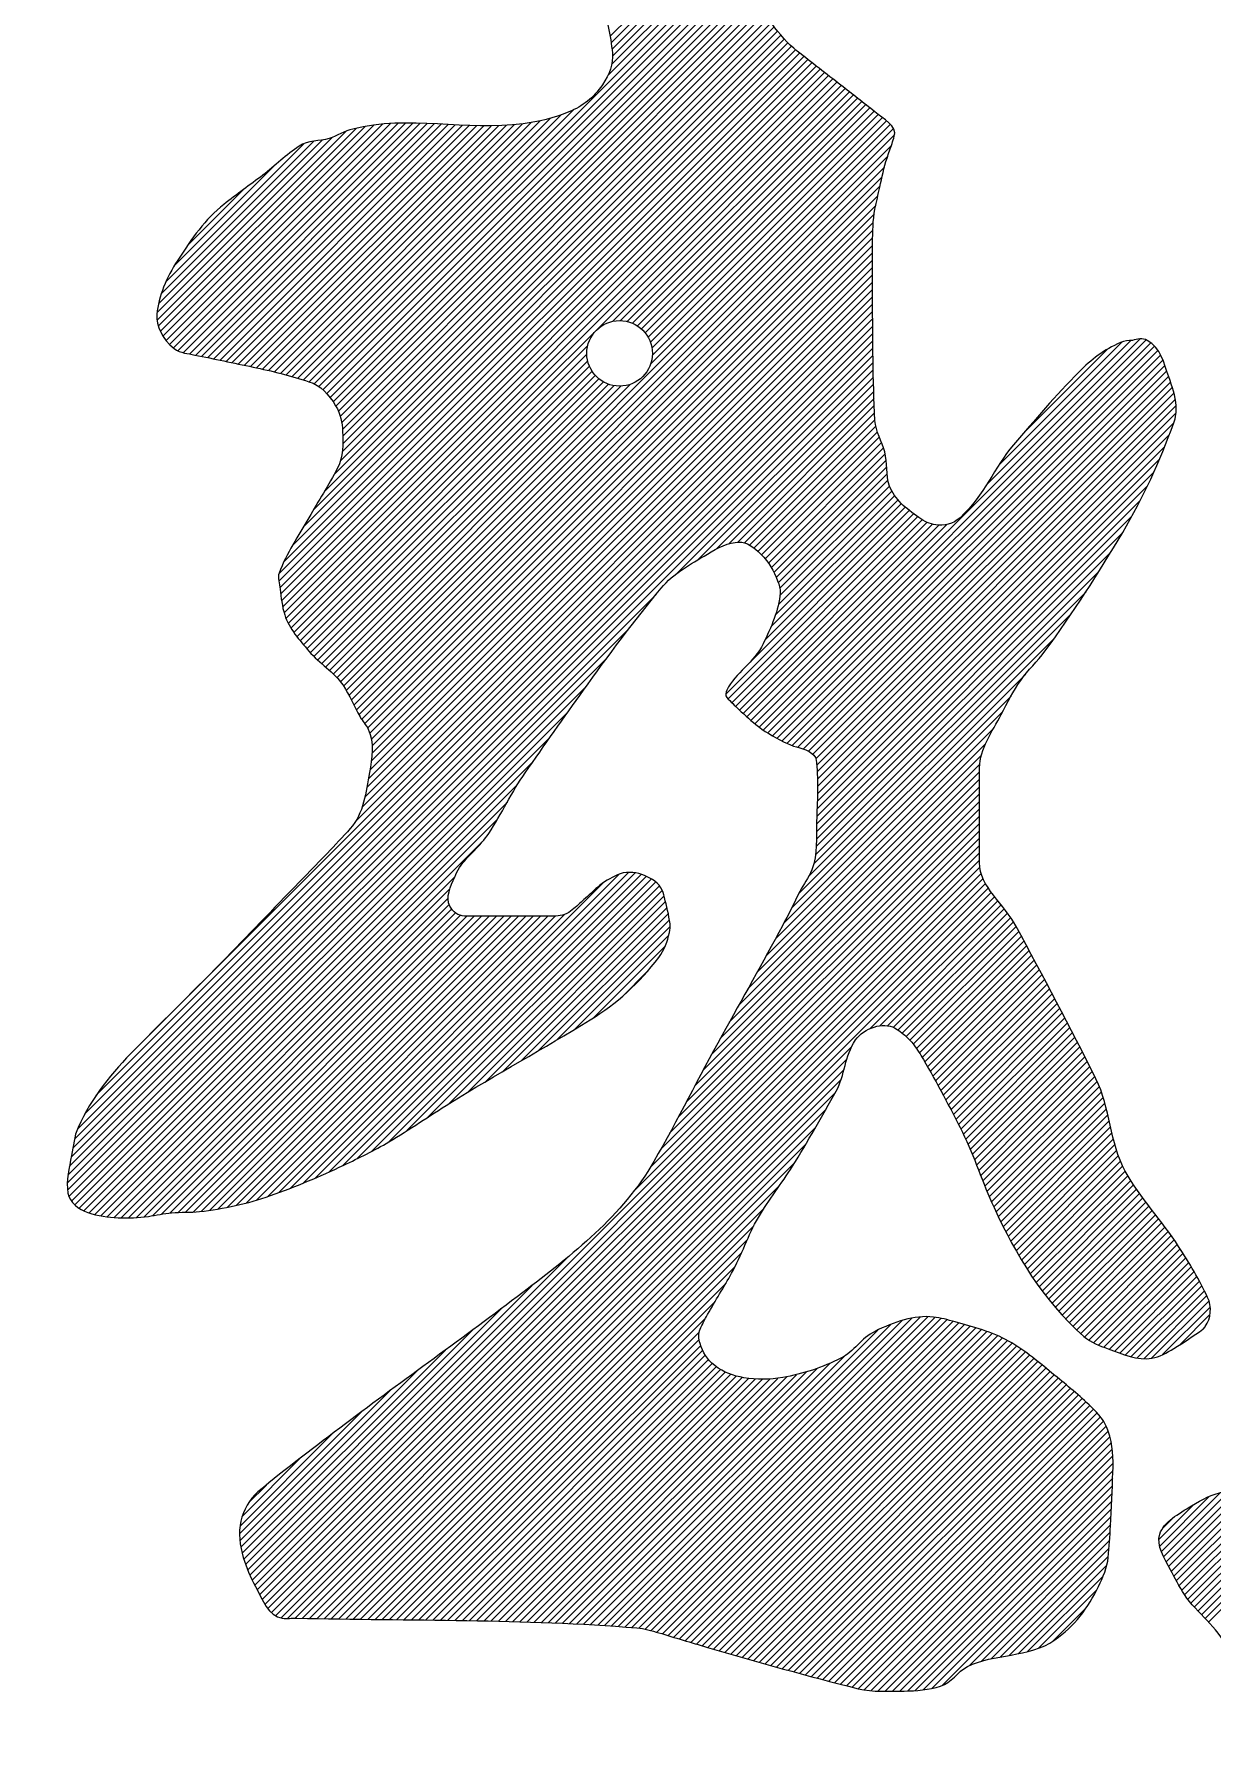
# Model space of a CAD drawing. Header units: inches. Extents: x -1128 to 651, y 96 to 845.
# Drawn here: x -481.208 to -480.858, y 664.936 to 665.441 of the extents above; entities that cross this region are included whole.
import ezdxf

# ---------------------------------------------------------------- set-up
doc = ezdxf.new("R2010")
doc.units = ezdxf.units.IN
doc.header["$MEASUREMENT"] = 0
doc.layers.add('Cables', color=7, linetype='Continuous', lineweight=0)
doc.layers.add('ONDOCS', color=7, linetype='Continuous', lineweight=0)

# ---------------------------------------------------------------- blocks, each defined once
blk = doc.blocks.new('TEG BORDER A2')
at = {"layer": 'ONDOCS', "color": 7, "linetype": 'Continuous', "lineweight": -3, "ltscale": 100}
for p, q in [((580.8669, 54.2743), (580.9292, 54.3366)), ((580.8675, 54.2704), (580.9311, 54.334)), ((580.8678, 54.2573), (580.9365, 54.326)), ((580.868, 54.2664), (580.9329, 54.3314)), ((580.8683, 54.2622), (580.9347, 54.3287)), ((580.6842, 54.0647), (580.94, 54.3205)), ((580.6873, 54.0634), (580.9417, 54.3178)), ((580.8656, 54.2506), (580.9382, 54.3233)), ((580.6901, 54.0618), (580.9433, 54.315)), ((580.6926, 54.0598), (580.945, 54.3122)), ((580.6949, 54.0576), (580.9467, 54.3094)), ((580.6969, 54.0551), (580.9484, 54.3067)), ((580.6988, 54.0525), (580.9502, 54.3039)), ((580.7005, 54.0498), (580.9519, 54.3012)), ((580.702, 54.0468), (580.9537, 54.2986)), ((580.7031, 54.0435), (580.9555, 54.2959)), ((580.704, 54.0399), (580.9573, 54.2932)), ((580.7044, 54.0358), (580.959, 54.2905)), ((580.7046, 54.0316), (580.9608, 54.2878)), ((580.7047, 54.0271), (580.9627, 54.2851)), ((580.6935, 53.9981), (580.9704, 54.275)), ((580.6996, 54.0087), (580.9684, 54.2774)), ((580.7034, 54.0169), (580.9664, 54.28)), ((580.7044, 54.0224), (580.9645, 54.2825)), ((580.6658, 53.9481), (580.9818, 54.2641)), ((580.669, 53.9557), (580.9793, 54.2661)), ((580.6741, 53.9653), (580.977, 54.2682)), ((580.6807, 53.9764), (580.9747, 54.2703)), ((580.6869, 53.987), (580.9725, 54.2726)), ((580.6658, 53.9436), (580.9843, 54.2621)), ((580.6666, 53.9399), (580.9868, 54.2601)), ((580.6671, 53.9359), (580.9893, 54.2582)), ((580.6676, 53.932), (580.9919, 54.2562)), ((580.6682, 53.9281), (580.9944, 54.2543)), ((580.669, 53.9245), (580.9969, 54.2523)), ((580.6701, 53.9211), (580.9994, 54.2504)), ((580.6715, 53.918), (581.0019, 54.2485)), ((580.6731, 53.9152), (581.0045, 54.2465)), ((580.6749, 53.9125), (581.007, 54.2445)), ((580.8682, 54.1013), (581.0095, 54.2426)), ((580.8731, 54.1018), (581.012, 54.2406)), ((580.8771, 54.1013), (581.0145, 54.2387)), ((580.8805, 54.1002), (581.017, 54.2367)), ((580.8834, 54.0986), (581.0195, 54.2347)), ((580.6703, 54.0688), (580.8245, 54.223)), ((580.6739, 54.0678), (580.8304, 54.2244)), ((580.6773, 54.0668), (580.837, 54.2265)), ((580.6808, 54.0658), (580.8446, 54.2296)), ((580.8859, 54.0967), (581.022, 54.2328)), ((580.8881, 54.0944), (581.0245, 54.2308)), ((580.8899, 54.0917), (581.027, 54.2288)), ((580.8913, 54.0887), (581.0295, 54.2269)), ((580.8922, 54.0851), (581.0321, 54.225)), ((580.8925, 54.0809), (581.0346, 54.223)), ((580.592, 54.1021), (580.7064, 54.2166)), ((580.592, 54.1067), (580.6984, 54.213)), ((580.5927, 54.0984), (580.7129, 54.2186)), ((580.5939, 54.0952), (580.7185, 54.2197)), ((580.5955, 54.0923), (580.7237, 54.2205)), ((580.5974, 54.0897), (580.7287, 54.221)), ((580.5995, 54.0873), (580.7335, 54.2213)), ((580.6019, 54.0852), (580.7382, 54.2215)), ((580.6046, 54.0834), (580.7427, 54.2216)), ((580.6078, 54.0823), (580.7471, 54.2216)), ((580.6116, 54.0815), (580.7515, 54.2215)), ((580.6154, 54.0809), (580.7558, 54.2213)), ((580.6191, 54.0801), (580.7601, 54.2211)), ((580.6228, 54.0793), (580.7644, 54.2209)), ((580.6265, 54.0785), (580.7686, 54.2207)), ((580.6302, 54.0778), (580.7728, 54.2205)), ((580.6339, 54.077), (580.7771, 54.2202)), ((580.6376, 54.0763), (580.7814, 54.2201)), ((580.6413, 54.0755), (580.7857, 54.2199)), ((580.645, 54.0747), (580.7901, 54.2198)), ((580.6487, 54.0739), (580.7946, 54.2198)), ((580.6523, 54.0731), (580.7991, 54.2199)), ((580.656, 54.0723), (580.8038, 54.2201)), ((580.6596, 54.0715), (580.8087, 54.2205)), ((580.6632, 54.0706), (580.8137, 54.2211)), ((580.6668, 54.0697), (580.819, 54.2219)), ((580.7032, 53.8827), (581.0388, 54.2183)), ((580.705, 53.88), (581.0396, 54.2146)), ((580.8914, 54.0753), (581.0369, 54.2209)), ((580.5928, 54.112), (580.6922, 54.2113)), ((580.5945, 54.1181), (580.687, 54.2106)), ((580.5973, 54.1253), (580.6812, 54.2092)), ((580.7067, 53.8773), (581.0375, 54.208)), ((580.6021, 54.1347), (580.6639, 54.1965)), ((580.7083, 53.8744), (581.0352, 54.2013)), ((580.7098, 53.8714), (581.0333, 54.1949)), ((580.7113, 53.8684), (581.032, 54.1891)), ((580.7128, 53.8655), (581.0306, 54.1833)), ((580.6106, 54.1475), (580.6442, 54.1812)), ((580.7144, 53.8626), (581.0292, 54.1774)), ((580.7161, 53.8598), (581.028, 54.1717)), ((580.7179, 53.8572), (581.0271, 54.1663)), ((580.7197, 53.8545), (581.0265, 54.1613)), ((580.7211, 53.8514), (581.0262, 54.1566)), ((580.722, 53.8479), (581.0261, 54.152)), ((580.7226, 53.8439), (581.0261, 54.1474)), ((580.7226, 53.8395), (581.026, 54.1429)), ((580.7213, 53.8293), (581.026, 54.134)), ((580.7221, 53.8346), (581.026, 54.1385)), ((580.7181, 53.8127), (581.0261, 54.1206)), ((580.7193, 53.8184), (581.026, 54.1251)), ((580.7203, 53.8238), (581.026, 54.1295)), ((580.7127, 53.7983), (581.0261, 54.1117)), ((580.7164, 53.8065), (581.0261, 54.1162)), ((581.0261, 54.1149), (581.0261, 54.1149)), ((580.5549, 53.6316), (581.0261, 54.1028)), ((580.5786, 53.6597), (581.0261, 54.1073)), ((580.5418, 53.6051), (581.0262, 54.0895)), ((580.5438, 53.6115), (581.0262, 54.0939)), ((580.548, 53.6202), (581.0262, 54.0984)), ((580.9547, 53.8571), (581.1882, 54.0906)), ((580.9572, 53.8551), (581.1921, 54.0901)), ((581.0952, 54.0021), (581.1828, 54.0897)), ((580.5399, 53.5942), (581.0263, 54.0807)), ((580.5408, 53.5996), (581.0263, 54.0851)), ((580.6768, 53.9099), (580.8532, 54.0864)), ((580.6788, 53.9074), (580.8528, 54.0814)), ((580.9598, 53.8533), (581.1949, 54.0883)), ((580.9626, 53.8516), (581.1972, 54.0862)), ((580.9654, 53.8499), (581.1992, 54.0837)), ((580.9683, 53.8484), (581.2008, 54.0809)), ((581.1025, 54.0139), (581.1773, 54.0887)), ((581.1171, 54.0329), (581.1686, 54.0844)), ((580.5379, 53.5833), (581.0265, 54.0719)), ((580.5387, 53.5886), (581.0264, 54.0763)), ((580.6808, 53.905), (580.8533, 54.0774)), ((580.6829, 53.9026), (580.8544, 54.0741)), ((580.6849, 53.9002), (580.8559, 54.0711)), ((580.6871, 53.8979), (580.8579, 54.0686)), ((580.9713, 53.8468), (581.2022, 54.0778)), ((580.9742, 53.8453), (581.2035, 54.0746)), ((580.9773, 53.8439), (581.2046, 54.0713)), ((580.6894, 53.8957), (580.8601, 54.0664)), ((580.6918, 53.8936), (580.8628, 54.0646)), ((580.6942, 53.8915), (580.8659, 54.0632)), ((580.6966, 53.8895), (580.8694, 54.0623)), ((580.6989, 53.8873), (580.8736, 54.0621)), ((580.7011, 53.8851), (580.8792, 54.0632)), ((580.9078, 53.9487), (581.0266, 54.0675)), ((580.9203, 53.9568), (581.0267, 54.0632)), ((580.9311, 53.9631), (581.0268, 54.0588)), ((580.9807, 53.8429), (581.2058, 54.068)), ((580.9841, 53.8419), (581.207, 54.0647)), ((580.9873, 53.8405), (581.2081, 54.0614)), ((580.9389, 53.9664), (581.027, 54.0545)), ((580.9444, 53.9674), (581.0271, 54.0502)), ((580.9899, 53.8387), (581.2091, 54.0579)), ((580.9916, 53.8359), (581.2099, 54.0542)), ((580.9923, 53.8321), (581.2103, 54.0502)), ((580.9484, 53.967), (581.0273, 54.0459)), ((580.9514, 53.9656), (581.0275, 54.0416)), ((580.9541, 53.9638), (581.028, 54.0377)), ((580.9925, 53.8279), (581.2102, 54.0456)), ((580.9927, 53.8236), (581.2089, 54.0398)), ((580.9565, 53.9617), (581.029, 54.0342)), ((580.9588, 53.9596), (581.0302, 54.031)), ((580.961, 53.9572), (581.0315, 54.0278)), ((580.9927, 53.8192), (581.2062, 54.0327)), ((580.9629, 53.9547), (581.0327, 54.0245)), ((580.9647, 53.952), (581.0337, 54.021)), ((580.9663, 53.9491), (581.0343, 54.0171)), ((580.9927, 53.8147), (581.2034, 54.0253)), ((580.9927, 53.8102), (581.2002, 54.0177)), ((580.9677, 53.946), (581.0346, 54.0129)), ((580.969, 53.9429), (581.0349, 54.0088)), ((580.9925, 53.8055), (581.1968, 54.0098)), ((580.969, 53.9295), (581.0378, 53.9983)), ((580.9699, 53.9394), (581.0354, 54.0049)), ((580.9699, 53.9349), (581.0364, 54.0014)), ((580.9923, 53.8009), (581.1929, 54.0015)), ((580.937, 53.8752), (581.0483, 53.9865)), ((580.9472, 53.8898), (581.0459, 53.9885)), ((580.9609, 53.908), (581.0435, 53.9906)), ((580.9646, 53.9162), (581.0414, 53.9929)), ((580.9673, 53.9233), (581.0394, 53.9955)), ((580.9921, 53.7962), (581.1885, 53.9926)), ((580.9385, 53.8722), (581.0509, 53.9845)), ((580.9407, 53.8699), (581.0534, 53.9827)), ((580.9429, 53.8677), (581.0561, 53.9809)), ((580.9453, 53.8655), (581.0591, 53.9793)), ((580.9476, 53.8634), (581.0624, 53.9782)), ((580.9499, 53.8613), (581.0663, 53.9776)), ((580.9523, 53.8592), (581.0712, 53.9781)), ((580.992, 53.7916), (581.1835, 53.9831)), ((580.992, 53.7871), (581.1774, 53.9726)), ((580.9919, 53.7826), (581.1707, 53.9613)), ((580.9915, 53.7777), (581.1634, 53.9496)), ((580.5375, 53.5784), (580.8947, 53.9356)), ((580.9904, 53.7722), (581.1556, 53.9373)), ((580.9875, 53.7647), (581.1468, 53.9241)), ((580.5376, 53.5741), (580.8778, 53.9143)), ((580.9813, 53.7541), (581.1368, 53.9096)), ((580.5384, 53.5704), (580.8643, 53.8963)), ((580.977, 53.7453), (581.1188, 53.8871)), ((580.54, 53.5675), (580.8523, 53.8798)), ((580.9725, 53.7363), (581.1101, 53.8739)), ((580.5421, 53.5652), (580.841, 53.8641)), ((580.9672, 53.7266), (581.105, 53.8644)), ((580.9617, 53.7166), (581.0996, 53.8545)), ((580.5446, 53.5632), (580.8301, 53.8487)), ((580.9561, 53.7065), (581.0946, 53.845)), ((580.5475, 53.5616), (580.8197, 53.8338)), ((580.9447, 53.6862), (581.091, 53.8325)), ((580.9504, 53.6964), (581.092, 53.838)), ((580.9335, 53.6661), (581.0909, 53.8235)), ((580.939, 53.6761), (581.0909, 53.828)), ((580.5507, 53.5604), (580.8107, 53.8204)), ((580.9231, 53.6467), (581.0909, 53.8146)), ((580.9282, 53.6563), (581.0909, 53.819)), ((580.5542, 53.5594), (580.8045, 53.8096)), ((580.9081, 53.6184), (581.0909, 53.8012)), ((580.9131, 53.6278), (581.0909, 53.8056)), ((580.9181, 53.6373), (581.0909, 53.8101)), ((580.5579, 53.5586), (580.7985, 53.7992)), ((580.8975, 53.5988), (581.0909, 53.7922)), ((580.9029, 53.6087), (581.0909, 53.7967)), ((580.5617, 53.558), (580.7896, 53.7859)), ((580.8816, 53.574), (581.0909, 53.7833)), ((580.8915, 53.5883), (581.0909, 53.7878)), ((580.6496, 53.3375), (581.0909, 53.7788)), ((580.6512, 53.3346), (581.0909, 53.7744)), ((580.6527, 53.3317), (581.0911, 53.7701)), ((580.5658, 53.5575), (580.7728, 53.7645)), ((580.6542, 53.3287), (581.0919, 53.7664)), ((580.6558, 53.3258), (581.0931, 53.7631)), ((580.6574, 53.3229), (581.0946, 53.7602)), ((580.6804, 53.5783), (580.8631, 53.761)), ((580.6812, 53.7641), (580.6812, 53.7641)), ((580.6881, 53.5816), (580.8726, 53.7661)), ((580.6962, 53.5851), (580.878, 53.767)), ((580.7045, 53.589), (580.8821, 53.7667)), ((580.7131, 53.5931), (580.8857, 53.7658)), ((580.722, 53.5976), (580.889, 53.7646)), ((580.7319, 53.603), (580.8919, 53.7631)), ((580.7436, 53.6103), (580.8946, 53.7612)), ((580.57, 53.5573), (580.7697, 53.757)), ((580.5745, 53.5573), (580.7686, 53.7514)), ((580.6592, 53.3203), (581.0963, 53.7574)), ((580.6613, 53.3179), (581.0981, 53.7547)), ((580.6638, 53.3159), (581.1001, 53.7522)), ((580.7563, 53.6185), (580.8968, 53.7589)), ((580.7687, 53.6264), (580.8984, 53.7561)), ((580.7803, 53.6335), (580.8996, 53.7528)), ((580.7914, 53.6401), (580.9005, 53.7493)), ((580.851, 53.7505), (580.851, 53.7505)), ((581.0246, 53.6723), (581.102, 53.7497)), ((580.5792, 53.5575), (580.7691, 53.7475)), ((580.5841, 53.558), (580.7707, 53.7446)), ((580.5892, 53.5586), (580.773, 53.7424)), ((580.5946, 53.5596), (580.7759, 53.7409)), ((580.5999, 53.5604), (580.78, 53.7405)), ((580.6047, 53.5607), (580.7844, 53.7405)), ((580.6093, 53.5608), (580.7889, 53.7405)), ((580.6138, 53.5609), (580.7934, 53.7405)), ((580.6187, 53.5613), (580.7979, 53.7405)), ((580.6239, 53.562), (580.8023, 53.7405)), ((580.6291, 53.5628), (580.8068, 53.7405)), ((580.6346, 53.5638), (580.8113, 53.7405)), ((580.6402, 53.565), (580.8157, 53.7405)), ((580.6461, 53.5664), (580.8202, 53.7405)), ((580.6523, 53.5681), (580.8247, 53.7405)), ((580.6589, 53.5702), (580.8291, 53.7405)), ((580.6658, 53.5727), (580.8336, 53.7405)), ((580.673, 53.5754), (580.8389, 53.7413)), ((580.8022, 53.6465), (580.9014, 53.7457)), ((580.8128, 53.6527), (580.9022, 53.742)), ((581.0308, 53.674), (581.104, 53.7472)), ((581.0353, 53.674), (581.106, 53.7448)), ((581.0387, 53.673), (581.108, 53.7422)), ((581.0415, 53.6713), (581.1099, 53.7397)), ((580.8235, 53.6589), (580.9028, 53.7382)), ((580.8343, 53.6652), (580.9033, 53.7342)), ((580.8453, 53.6717), (580.9024, 53.7289)), ((581.0441, 53.6695), (581.1116, 53.737)), ((581.0465, 53.6674), (581.1133, 53.7341)), ((581.0488, 53.6652), (581.1148, 53.7312)), ((581.0508, 53.6628), (581.1164, 53.7283)), ((580.8568, 53.6787), (580.9003, 53.7223)), ((581.0527, 53.6602), (581.118, 53.7254)), ((581.0545, 53.6575), (581.1195, 53.7225)), ((581.0563, 53.6548), (581.1211, 53.7196)), ((581.0579, 53.652), (581.1226, 53.7167)), ((581.0595, 53.6491), (581.1242, 53.7138)), ((581.0611, 53.6462), (581.1258, 53.7109)), ((581.0627, 53.6434), (581.1273, 53.708)), ((580.8743, 53.6917), (580.8894, 53.7069)), ((581.0643, 53.6405), (581.1289, 53.705)), ((581.0659, 53.6376), (581.1304, 53.7021)), ((581.0675, 53.6347), (581.132, 53.6992)), ((581.069, 53.6318), (581.1335, 53.6963)), ((581.0706, 53.6289), (581.1351, 53.6934)), ((581.0721, 53.6259), (581.1366, 53.6904)), ((581.0736, 53.623), (581.1382, 53.6875)), ((581.0752, 53.6201), (581.1397, 53.6846)), ((581.0767, 53.6171), (581.1412, 53.6817)), ((581.0782, 53.6141), (581.1428, 53.6787)), ((581.0797, 53.6112), (581.1443, 53.6758)), ((581.0812, 53.6082), (581.1458, 53.6728)), ((581.0826, 53.6051), (581.1474, 53.6699)), ((581.084, 53.6021), (581.1489, 53.667)), ((580.667, 53.3146), (581.0132, 53.6609)), ((581.0853, 53.5989), (581.1504, 53.664)), ((581.0866, 53.5958), (581.1519, 53.6611)), ((581.0879, 53.5926), (581.1534, 53.6581)), ((580.6712, 53.3144), (581.0105, 53.6537)), ((580.6758, 53.3145), (581.0088, 53.6475)), ((581.0892, 53.5894), (581.1549, 53.6551)), ((581.0905, 53.5862), (581.1564, 53.6522)), ((581.0917, 53.583), (581.1579, 53.6492)), ((581.093, 53.5798), (581.1594, 53.6462)), ((580.6801, 53.3144), (581.0069, 53.6412)), ((581.0942, 53.5766), (581.1609, 53.6432)), ((581.0955, 53.5734), (581.1624, 53.6402)), ((581.0968, 53.5702), (581.1637, 53.6371)), ((580.6845, 53.3143), (581.0032, 53.633)), ((581.0982, 53.5671), (581.165, 53.6339)), ((581.0996, 53.564), (581.1661, 53.6305)), ((581.101, 53.561), (581.1671, 53.627)), ((580.6889, 53.3142), (580.9974, 53.6228)), ((581.1024, 53.558), (581.168, 53.6235)), ((581.1039, 53.555), (581.1688, 53.6199)), ((581.1054, 53.552), (581.1696, 53.6162)), ((580.6933, 53.3142), (580.9916, 53.6124)), ((581.0806, 53.6093), (581.0806, 53.6093)), ((581.1069, 53.549), (581.1705, 53.6126)), ((581.1084, 53.5461), (581.1713, 53.6089)), ((581.11, 53.5432), (581.1722, 53.6053)), ((580.6977, 53.3141), (580.9854, 53.6018)), ((581.1116, 53.5403), (581.1731, 53.6018)), ((581.1132, 53.5374), (581.1741, 53.5983)), ((581.1148, 53.5346), (581.1752, 53.595)), ((580.7021, 53.314), (580.9786, 53.5905)), ((581.1165, 53.5318), (581.1765, 53.5918)), ((581.1182, 53.529), (581.1778, 53.5887)), ((581.1199, 53.5262), (581.1794, 53.5857)), ((580.7065, 53.314), (580.9698, 53.5772)), ((581.1217, 53.5235), (581.181, 53.5829)), ((581.1234, 53.5209), (581.1827, 53.5801)), ((581.1253, 53.5182), (581.1844, 53.5774)), ((581.1271, 53.5156), (581.1862, 53.5747)), ((581.129, 53.513), (581.1881, 53.5721)), ((581.131, 53.5105), (581.19, 53.5695)), ((581.1329, 53.508), (581.1919, 53.5669)), ((581.1349, 53.5055), (581.1938, 53.5644)), ((580.7109, 53.3139), (580.9601, 53.5631)), ((581.137, 53.5031), (581.1957, 53.5618)), ((581.1391, 53.5007), (581.1977, 53.5593)), ((581.1412, 53.4984), (581.1996, 53.5568)), ((581.1433, 53.4961), (581.2015, 53.5543)), ((580.7153, 53.3139), (580.954, 53.5525)), ((580.7198, 53.3138), (580.95, 53.5441)), ((581.1455, 53.4938), (581.2035, 53.5517)), ((581.1478, 53.4916), (581.2054, 53.5492)), ((581.1501, 53.4894), (581.2073, 53.5466)), ((581.1524, 53.4872), (581.2091, 53.544)), ((580.6482, 53.3406), (580.8407, 53.5331)), ((580.7242, 53.3138), (580.9465, 53.5361)), ((581.1547, 53.4851), (581.2109, 53.5413)), ((581.1573, 53.4832), (581.2127, 53.5386)), ((581.1602, 53.4816), (581.2145, 53.5359)), ((581.1633, 53.4803), (581.2162, 53.5331)), ((580.7286, 53.3137), (580.9427, 53.5278)), ((581.1665, 53.479), (581.2179, 53.5304)), ((581.1698, 53.4778), (581.2195, 53.5276)), ((581.173, 53.4766), (581.2212, 53.5248)), ((580.6469, 53.3437), (580.8195, 53.5163)), ((580.733, 53.3137), (580.9372, 53.5178)), ((581.1763, 53.4754), (581.2228, 53.5219)), ((581.1796, 53.4742), (581.2244, 53.519)), ((581.183, 53.4732), (581.2259, 53.5161)), ((581.1867, 53.4724), (581.2275, 53.5132)), ((580.6457, 53.347), (580.8012, 53.5025)), ((580.7374, 53.3136), (580.9305, 53.5067)), ((581.1907, 53.4719), (581.2289, 53.5102)), ((581.1954, 53.4722), (581.2303, 53.507)), ((581.2021, 53.4744), (581.231, 53.5033)), ((580.7419, 53.3136), (580.9244, 53.4961)), ((580.855, 53.3106), (581.0372, 53.4927)), ((580.8593, 53.3103), (581.0441, 53.4951)), ((580.8635, 53.31), (581.05, 53.4966)), ((580.8677, 53.3098), (581.0552, 53.4973)), ((580.8718, 53.3095), (581.0598, 53.4975)), ((580.876, 53.3092), (581.064, 53.4971)), ((580.8801, 53.3088), (581.0678, 53.4965)), ((580.8843, 53.3085), (581.0714, 53.4957)), ((580.8881, 53.3078), (581.0749, 53.4947)), ((580.8917, 53.307), (581.0784, 53.4937)), ((580.8952, 53.306), (581.0818, 53.4926)), ((580.8986, 53.305), (581.0853, 53.4916)), ((581.2125, 53.4803), (581.2308, 53.4987)), ((580.6446, 53.3504), (580.7838, 53.4896)), ((580.7463, 53.3135), (580.9209, 53.4881)), ((580.7507, 53.3135), (580.9208, 53.4836)), ((580.8508, 53.3108), (581.0293, 53.4892)), ((580.9021, 53.304), (581.0887, 53.4906)), ((580.9055, 53.3029), (581.0921, 53.4896)), ((580.9089, 53.3019), (581.0955, 53.4884)), ((580.9124, 53.3008), (581.0987, 53.4872)), ((580.9158, 53.2998), (581.1019, 53.4859)), ((580.9192, 53.2988), (581.1049, 53.4845)), ((580.9227, 53.2977), (581.1079, 53.4829)), ((580.9261, 53.2967), (581.1107, 53.4813)), ((581.2266, 53.4899), (581.228, 53.4913)), ((580.6436, 53.3539), (580.7669, 53.4771)), ((580.7551, 53.3134), (580.9218, 53.48)), ((580.7595, 53.3134), (580.923, 53.4769)), ((580.764, 53.3133), (580.9246, 53.474)), ((580.7684, 53.3133), (580.9265, 53.4714)), ((580.8466, 53.311), (581.0088, 53.4733)), ((580.9296, 53.2957), (581.1134, 53.4796)), ((580.933, 53.2947), (581.1161, 53.4778)), ((580.9365, 53.2937), (581.1187, 53.4759)), ((580.94, 53.2927), (581.1213, 53.474)), ((580.9434, 53.2917), (581.1239, 53.4721)), ((581.2089, 53.4781), (581.2089, 53.4781)), ((580.6428, 53.3575), (580.7502, 53.4649)), ((580.7728, 53.3132), (580.9287, 53.4691)), ((580.7772, 53.3131), (580.9312, 53.4671)), ((580.7816, 53.3131), (580.9338, 53.4653)), ((580.786, 53.313), (580.9367, 53.4637)), ((580.7904, 53.3129), (580.9399, 53.4624)), ((580.7947, 53.3128), (580.9433, 53.4614)), ((580.7991, 53.3127), (580.947, 53.4606)), ((580.8252, 53.3119), (580.9741, 53.4609)), ((580.8295, 53.3118), (580.9799, 53.4622)), ((580.8338, 53.3116), (580.9861, 53.4639)), ((580.838, 53.3114), (580.9927, 53.4661)), ((580.8423, 53.3112), (581.0002, 53.4691)), ((580.9469, 53.2907), (581.1264, 53.4702)), ((580.9504, 53.2897), (581.1289, 53.4682)), ((580.9538, 53.2887), (581.1313, 53.4662)), ((580.9573, 53.2877), (581.1338, 53.4642)), ((580.9608, 53.2867), (581.1363, 53.4622)), ((580.6422, 53.3614), (580.7334, 53.4526)), ((580.8035, 53.3126), (580.9509, 53.46)), ((580.8078, 53.3125), (580.9549, 53.4596)), ((580.8122, 53.3124), (580.9592, 53.4594)), ((580.8165, 53.3122), (580.9638, 53.4595)), ((580.8208, 53.3121), (580.9687, 53.46)), ((580.9643, 53.2857), (581.1387, 53.4602)), ((580.9678, 53.2848), (581.1412, 53.4582)), ((580.9713, 53.2838), (581.1436, 53.4561)), ((580.9748, 53.2828), (581.1461, 53.4541)), ((580.9783, 53.2819), (581.1485, 53.452)), ((580.642, 53.3656), (580.7163, 53.4399)), ((580.9818, 53.2809), (581.1508, 53.4499)), ((580.9853, 53.28), (581.1532, 53.4478)), ((580.9889, 53.279), (581.1555, 53.4457)), ((580.9924, 53.2781), (581.1579, 53.4436)), ((580.9959, 53.2772), (581.1601, 53.4414)), ((580.9995, 53.2762), (581.1623, 53.4391)), ((581.003, 53.2753), (581.1643, 53.4366)), ((581.0066, 53.2744), (581.1662, 53.434)), ((581.0102, 53.2735), (581.1678, 53.4311)), ((580.6423, 53.3704), (580.6985, 53.4266)), ((581.0137, 53.2726), (581.1691, 53.4279)), ((581.0173, 53.2717), (581.1701, 53.4245)), ((581.021, 53.271), (581.1709, 53.4209)), ((580.6436, 53.3762), (580.6797, 53.4123)), ((581.025, 53.2705), (581.1715, 53.417)), ((581.0292, 53.2702), (581.1719, 53.4129)), ((581.0336, 53.2701), (581.1721, 53.4086)), ((581.0381, 53.2702), (581.172, 53.4041)), ((581.0426, 53.2702), (581.1719, 53.3995)), ((580.6474, 53.3844), (580.6583, 53.3953)), ((580.6532, 53.3912), (580.6532, 53.3911)), ((581.0472, 53.2703), (581.1717, 53.3948)), ((581.0518, 53.2705), (581.1715, 53.3902)), ((581.2003, 53.3582), (581.2304, 53.3884)), ((581.2013, 53.3548), (581.2373, 53.3908)), ((581.2027, 53.3517), (581.2429, 53.3919)), ((581.2042, 53.3487), (581.2477, 53.3922)), ((581.2057, 53.3458), (581.252, 53.3921)), ((581.2073, 53.3429), (581.2561, 53.3917)), ((581.2088, 53.34), (581.26, 53.3911)), ((581.2104, 53.3371), (581.2637, 53.3904)), ((581.212, 53.3342), (581.2674, 53.3896)), ((581.2137, 53.3314), (581.2711, 53.3888)), ((581.23, 53.312), (581.3072, 53.3891)), ((581.0568, 53.271), (581.1713, 53.3855)), ((581.0621, 53.2719), (581.1711, 53.3808)), ((581.1998, 53.3622), (581.2211, 53.3835)), ((581.2154, 53.3287), (581.2748, 53.3881)), ((581.2173, 53.3261), (581.2786, 53.3874)), ((581.2193, 53.3236), (581.2825, 53.3868)), ((581.2213, 53.3212), (581.2866, 53.3864)), ((581.2235, 53.3188), (581.2909, 53.3863)), ((581.2256, 53.3166), (581.2958, 53.3867)), ((581.2278, 53.3143), (581.3013, 53.3877)), ((581.0683, 53.2736), (581.1708, 53.3761)), ((581.0849, 53.2857), (581.1706, 53.3714)), ((581.2019, 53.3688), (581.2087, 53.3755)), ((581.092, 53.2883), (581.1703, 53.3666)), ((581.098, 53.2898), (581.17, 53.3618)), ((581.1035, 53.2909), (581.1696, 53.3569)), ((581.109, 53.2919), (581.1691, 53.352)), ((581.1144, 53.2929), (581.1682, 53.3467)), ((581.1202, 53.2942), (581.166, 53.34)), ((581.1266, 53.2961), (581.1622, 53.3317)), ((581.1353, 53.3004), (581.1558, 53.3209)), ((580.8964, 53.3056), (580.8964, 53.3057))]:
    blk.add_line(p, q, dxfattribs=at)
blk.add_circle((580.8726, 54.0819), 0.0199, dxfattribs=at)
at = {"layer": 'ONDOCS', "color": 7, "linetype": 'Continuous', "lineweight": -3, "ltscale": 100, "extrusion": (0, 0, -1)}
for centre, radius, start, end in [((-579.9319, 54.1274), 6.0368, 341.37984, 224.49645), ((-579.9368, 54.1454), 5.5937, 344.8891, 224.527)]:
    blk.add_arc(centre, radius, start, end, dxfattribs=at)
at = {"layer": 'ONDOCS', "color": 7, "linetype": 'Continuous', "lineweight": -3, "ltscale": 100}
for points, knots in [([(581.0069, 54.2446), (580.998, 54.2514), (580.9892, 54.2583), (580.9804, 54.2653), (580.9686, 54.2746), (580.9607, 54.2881), (580.9524, 54.3006), (580.9452, 54.3113), (580.9392, 54.3226), (580.9317, 54.333), (580.9201, 54.3493), (580.9082, 54.3655), (580.8964, 54.3817), (580.8928, 54.3865), (580.8919, 54.3952), (580.886, 54.3964)], [0, 0, 0, 0, 0.1598006, 0.1598006, 0.1598006, 0.3743101, 0.3743101, 0.3743101, 0.557049, 0.557049, 0.557049, 0.8429949, 0.8429949, 0.8429949, 0.928535, 0.928535, 0.928535, 0.928535]), ([(580.8404, 54.339), (580.843, 54.3348), (580.8456, 54.3306), (580.8482, 54.3264), (580.854, 54.3171), (580.8571, 54.3067), (580.861, 54.2962), (580.8649, 54.2857), (580.8673, 54.2748), (580.8682, 54.2641), (580.8688, 54.2576), (580.8666, 54.2512), (580.8622, 54.2449), (580.8566, 54.2367), (580.8502, 54.2319), (580.8419, 54.2284), (580.8327, 54.2246), (580.8236, 54.2225), (580.8141, 54.2212), (580.78, 54.2165), (580.7441, 54.2266), (580.7107, 54.218), (580.7057, 54.2168), (580.7012, 54.2139), (580.6964, 54.2123), (580.6905, 54.2104), (580.6835, 54.2113), (580.6782, 54.2077), (580.6703, 54.2024), (580.6636, 54.1958), (580.6561, 54.19), (580.6484, 54.1841), (580.6403, 54.1785), (580.6325, 54.1723), (580.621, 54.1633), (580.6132, 54.1516), (580.6045, 54.1384), (580.5976, 54.1279), (580.5928, 54.1165), (580.5919, 54.1056), (580.5914, 54.0985), (580.595, 54.0905), (580.6023, 54.0849), (580.6064, 54.0818), (580.6106, 54.0819), (580.6149, 54.0809)], [0, 0, 0, 0, 0.0167474, 0.0167474, 0.0167474, 0.0537115, 0.0537115, 0.0537115, 0.0908093, 0.0908093, 0.0908093, 0.1135495, 0.1135495, 0.1135495, 0.1431686, 0.1431686, 0.1431686, 0.1754964, 0.1754964, 0.1754964, 0.2923351, 0.2923351, 0.2923351, 0.3097394, 0.3097394, 0.3097394, 0.330839, 0.330839, 0.330839, 0.3627976, 0.3627976, 0.3627976, 0.3960715, 0.3960715, 0.3960715, 0.4457043, 0.4457043, 0.4457043, 0.4854112, 0.4854112, 0.4854112, 0.5115804, 0.5115804, 0.5115804, 0.5264026, 0.5264026, 0.5264026, 0.5264026]), ([(581.0379, 54.2092), (581.0384, 54.2107), (581.0389, 54.2122), (581.0393, 54.2136), (581.0413, 54.2196), (581.0325, 54.2245), (581.0275, 54.2284)], [0.3562984, 0.3562984, 0.3562984, 0.3562984, 0.4165703, 0.4165703, 0.4165703, 0.6606528, 0.6606528, 0.6606528, 0.6606528]), ([(581.0541, 53.9823), (581.0464, 53.9879), (581.0395, 53.993), (581.0364, 54.0014), (581.034, 54.0081), (581.0352, 54.0154), (581.0335, 54.0221), (581.0319, 54.0285), (581.0279, 54.0345), (581.0275, 54.0412), (581.0263, 54.0658), (581.0262, 54.0903), (581.0261, 54.1149)], [0.8624045, 0.8624045, 0.8624045, 0.8624045, 0.8879092, 0.8879092, 0.8879092, 0.9082967, 0.9082967, 0.9082967, 0.9279048, 0.9279048, 0.9279048, 1, 1, 1, 1]), ([(581.1838, 54.0898), (581.1814, 54.0896), (581.1789, 54.0894), (581.1765, 54.0884), (581.1666, 54.0843), (581.1587, 54.0781), (581.1514, 54.0707), (581.1372, 54.0564), (581.1244, 54.0414), (581.1116, 54.0264), (581.0998, 54.0126), (581.0944, 53.9962), (581.0792, 53.9822), (581.0749, 53.9783), (581.0692, 53.9772), (581.0644, 53.9778), (581.0609, 53.9783), (581.0575, 53.9799), (581.0541, 53.9823)], [0.6872096, 0.6872096, 0.6872096, 0.6872096, 0.6945605, 0.6945605, 0.6945605, 0.7245585, 0.7245585, 0.7245585, 0.7827434, 0.7827434, 0.7827434, 0.8363745, 0.8363745, 0.8363745, 0.8514254, 0.8514254, 0.8514254, 0.8624045, 0.8624045, 0.8624045, 0.8624045]), ([(581.1042, 53.8628), (581.1078, 53.87), (581.1114, 53.877), (581.116, 53.8835), (581.1204, 53.8898), (581.1262, 53.895), (581.1307, 53.9012), (581.1477, 53.9244), (581.1631, 53.9484), (581.1779, 53.9733), (581.1905, 53.9946), (581.2002, 54.016), (581.2088, 54.0397), (581.2101, 54.0431), (581.2105, 54.0466), (581.2103, 54.0501), (581.21, 54.056), (581.2079, 54.0618), (581.2058, 54.0676), (581.2028, 54.0761), (581.201, 54.0852), (581.1927, 54.0898), (581.1898, 54.0915), (581.1867, 54.0903), (581.1838, 54.0898)], [0.423595, 0.423595, 0.423595, 0.423595, 0.4468404, 0.4468404, 0.4468404, 0.4693591, 0.4693591, 0.4693591, 0.5537275, 0.5537275, 0.5537275, 0.6253164, 0.6253164, 0.6253164, 0.6355102, 0.6355102, 0.6355102, 0.653342, 0.653342, 0.653342, 0.6785599, 0.6785599, 0.6785599, 0.6872096, 0.6872096, 0.6872096, 0.6872096]), ([(580.6149, 54.0809), (580.6266, 54.0786), (580.6385, 54.076), (580.6502, 54.0736), (580.6617, 54.0712), (580.6729, 54.0684), (580.6841, 54.0647), (580.6912, 54.0625), (580.6962, 54.057), (580.7003, 54.0501), (580.7034, 54.045), (580.7043, 54.0398), (580.7045, 54.0345)], [0.5264026, 0.5264026, 0.5264026, 0.5264026, 0.5671886, 0.5671886, 0.5671886, 0.6067342, 0.6067342, 0.6067342, 0.6314668, 0.6314668, 0.6314668, 0.6495957, 0.6495957, 0.6495957, 0.6495957]), ([(580.7045, 54.0345), (580.7048, 54.0272), (580.7051, 54.0191), (580.7015, 54.0123), (580.696, 54.0018), (580.6898, 53.9924), (580.6841, 53.9822), (580.6779, 53.9711), (580.6704, 53.9607), (580.666, 53.9486), (580.6649, 53.9456), (580.6663, 53.9422), (580.6667, 53.9389)], [0.6495957, 0.6495957, 0.6495957, 0.6495957, 0.674896, 0.674896, 0.674896, 0.7141287, 0.7141287, 0.7141287, 0.7572368, 0.7572368, 0.7572368, 0.7681362, 0.7681362, 0.7681362, 0.7681362]), ([(580.8153, 53.8274), (580.827, 53.8442), (580.8389, 53.8609), (580.8507, 53.8775), (580.8658, 53.8987), (580.8812, 53.9193), (580.8979, 53.9395), (580.9053, 53.9485), (580.9154, 53.9538), (580.9259, 53.9601), (580.9321, 53.9639), (580.9388, 53.9673), (580.945, 53.9674), (580.9497, 53.9676), (580.9541, 53.9642), (580.9583, 53.9601), (580.9636, 53.9551), (580.9658, 53.95), (580.9685, 53.9438)], [0.1588308, 0.1588308, 0.1588308, 0.1588308, 0.2126944, 0.2126944, 0.2126944, 0.2810333, 0.2810333, 0.2810333, 0.311579, 0.311579, 0.311579, 0.329606, 0.329606, 0.329606, 0.3429312, 0.3429312, 0.3429312, 0.3598063, 0.3598063, 0.3598063, 0.3598063]), ([(580.6667, 53.9389), (580.6672, 53.9336), (580.6678, 53.9285), (580.6694, 53.9233), (580.6721, 53.9147), (580.6784, 53.908), (580.6841, 53.9012), (580.6905, 53.8937), (580.6994, 53.8887), (580.7048, 53.8805), (580.7088, 53.8745), (580.7115, 53.8676), (580.7151, 53.8614), (580.7166, 53.8588), (580.7187, 53.8566), (580.7201, 53.8538), (580.7241, 53.8458), (580.7224, 53.8361), (580.7209, 53.8275), (580.7188, 53.8158), (580.7173, 53.8026), (580.7092, 53.7936), (580.7, 53.7834), (580.6906, 53.7737), (580.6812, 53.7641)], [0.7681362, 0.7681362, 0.7681362, 0.7681362, 0.7861205, 0.7861205, 0.7861205, 0.8161132, 0.8161132, 0.8161132, 0.8490527, 0.8490527, 0.8490527, 0.8736169, 0.8736169, 0.8736169, 0.883832, 0.883832, 0.883832, 0.9135913, 0.9135913, 0.9135913, 0.9541049, 0.9541049, 0.9541049, 1, 1, 1, 1]), ([(580.9685, 53.9438), (580.9694, 53.9414), (580.9703, 53.939), (580.9701, 53.9366), (580.9693, 53.9261), (580.9645, 53.9157), (580.9597, 53.9056), (580.9544, 53.8946), (580.9428, 53.8879), (580.9376, 53.8776), (580.937, 53.8763), (580.9367, 53.8743), (580.9376, 53.8731)], [0.3598063, 0.3598063, 0.3598063, 0.3598063, 0.36640576, 0.36640576, 0.36640576, 0.39505545, 0.39505545, 0.39505545, 0.42638619, 0.42638619, 0.42638619, 0.43026897, 0.43026897, 0.43026897, 0.43026897]), ([(580.945, 53.8658), (580.9489, 53.8622), (580.9527, 53.8587), (580.9568, 53.8555), (580.9623, 53.8513), (580.9684, 53.8482), (580.9744, 53.8451), (580.9791, 53.8427), (580.9847, 53.8428), (580.9893, 53.8392), (580.9912, 53.8378), (580.992, 53.8356), (580.9921, 53.8334), (580.9931, 53.8216), (580.9926, 53.8098), (580.9921, 53.798), (580.9917, 53.7882), (580.993, 53.7781), (580.9892, 53.7685), (580.9873, 53.7636), (580.9842, 53.7598), (580.9819, 53.7553)], [0.4394208, 0.4394208, 0.4394208, 0.4394208, 0.453179, 0.453179, 0.453179, 0.4711594, 0.4711594, 0.4711594, 0.485099, 0.485099, 0.485099, 0.4908871, 0.4908871, 0.4908871, 0.5219494, 0.5219494, 0.5219494, 0.5479637, 0.5479637, 0.5479637, 0.561289, 0.561289, 0.561289, 0.561289]), ([(581.2265, 53.4899), (581.2271, 53.4904), (581.2275, 53.4908), (581.2279, 53.4914), (581.2316, 53.4965), (581.232, 53.5038), (581.2294, 53.509), (581.2244, 53.5197), (581.2184, 53.53), (581.2118, 53.5401), (581.2015, 53.5558), (581.1885, 53.5694), (581.1794, 53.5857), (581.1699, 53.6029), (581.1704, 53.6243), (581.1616, 53.6417), (581.1461, 53.673), (581.1295, 53.7038), (581.1131, 53.7345), (581.1061, 53.7476), (581.091, 53.7582), (581.091, 53.7729), (581.091, 53.7838), (581.091, 53.7946), (581.091, 53.8054), (581.091, 53.8137), (581.091, 53.8221), (581.091, 53.8304), (581.091, 53.8421), (581.0988, 53.8523), (581.1042, 53.8628)], [0.0207913, 0.0207913, 0.0207913, 0.0207913, 0.02283, 0.02283, 0.02283, 0.0401894, 0.0401894, 0.0401894, 0.0750574, 0.0750574, 0.0750574, 0.1298577, 0.1298577, 0.1298577, 0.1873057, 0.1873057, 0.1873057, 0.2898328, 0.2898328, 0.2898328, 0.3331053, 0.3331053, 0.3331053, 0.3648208, 0.3648208, 0.3648208, 0.3893282, 0.3893282, 0.3893282, 0.423595, 0.423595, 0.423595, 0.423595]), ([(580.7726, 53.7641), (580.7734, 53.7661), (580.7742, 53.7682), (580.7755, 53.77), (580.7808, 53.7775), (580.7883, 53.7831), (580.7932, 53.7906), (580.801, 53.8026), (580.8072, 53.8157), (580.8153, 53.8274)], [0.09144378, 0.09144378, 0.09144378, 0.09144378, 0.09723189, 0.09723189, 0.09723189, 0.12109688, 0.12109688, 0.12109688, 0.15883075, 0.15883075, 0.15883075, 0.15883075]), ([(580.851, 53.7505), (580.8487, 53.7484), (580.8463, 53.7463), (580.8439, 53.7442), (580.8412, 53.7419), (580.8375, 53.7405), (580.8339, 53.7405), (580.8263, 53.7405), (580.8186, 53.7405), (580.8109, 53.7405), (580.8001, 53.7405), (580.7893, 53.7405), (580.7785, 53.7405), (580.7749, 53.7405), (580.7713, 53.7431), (580.7696, 53.7464), (580.7669, 53.7519), (580.77, 53.7586), (580.7726, 53.7641)], [0, 0, 0, 0, 0.00828996, 0.00828996, 0.00828996, 0.01765206, 0.01765206, 0.01765206, 0.03789163, 0.03789163, 0.03789163, 0.06636537, 0.06636537, 0.06636537, 0.07569842, 0.07569842, 0.07569842, 0.09144378, 0.09144378, 0.09144378, 0.09144378]), ([(580.8998, 53.7518), (580.8993, 53.7538), (580.8988, 53.7558), (580.8976, 53.7577), (580.895, 53.7619), (580.8906, 53.7641), (580.8861, 53.7657), (580.8814, 53.7673), (580.8758, 53.7676), (580.8713, 53.7655)], [0.91139557, 0.91139557, 0.91139557, 0.91139557, 0.92065541, 0.92065541, 0.92065541, 0.94109878, 0.94109878, 0.94109878, 0.96280174, 0.96280174, 0.96280174, 0.96280174]), ([(580.9819, 53.7553), (580.9785, 53.7483), (580.975, 53.7414), (580.9714, 53.7346), (580.9595, 53.7124), (580.9471, 53.6903), (580.9348, 53.6682), (580.9207, 53.6429), (580.9079, 53.6169), (580.8934, 53.5916), (580.8747, 53.559), (580.8438, 53.5348), (580.8138, 53.512), (580.7782, 53.485), (580.7419, 53.4592), (580.7062, 53.4324)], [0.561289, 0.561289, 0.561289, 0.561289, 0.5815473, 0.5815473, 0.5815473, 0.6481735, 0.6481735, 0.6481735, 0.7246116, 0.7246116, 0.7246116, 0.8234512, 0.8234512, 0.8234512, 0.9409726, 0.9409726, 0.9409726, 0.9409726]), ([(580.9028, 53.7305), (580.9031, 53.7323), (580.9034, 53.7341), (580.9032, 53.7358), (580.9025, 53.7412), (580.9012, 53.7465), (580.8998, 53.7518)], [0.87971326, 0.87971326, 0.87971326, 0.87971326, 0.88758934, 0.88758934, 0.88758934, 0.91139557, 0.91139557, 0.91139557, 0.91139557]), ([(580.7052, 53.5894), (580.7146, 53.5938), (580.7238, 53.5982), (580.7326, 53.6035), (580.7452, 53.611), (580.7572, 53.6193), (580.7696, 53.627), (580.7976, 53.6444), (580.8266, 53.6601), (580.8548, 53.6775), (580.8709, 53.6874), (580.8843, 53.6997), (580.8964, 53.7154), (580.8999, 53.72), (580.9016, 53.7251), (580.9028, 53.7305)], [0.5192873, 0.5192873, 0.5192873, 0.5192873, 0.5643654, 0.5643654, 0.5643654, 0.6284698, 0.6284698, 0.6284698, 0.77349, 0.77349, 0.77349, 0.8557477, 0.8557477, 0.8557477, 0.8797133, 0.8797133, 0.8797133, 0.8797133]), ([(580.634, 53.7154), (580.6158, 53.6966), (580.597, 53.6784), (580.5786, 53.6597), (580.5648, 53.6458), (580.5523, 53.6307), (580.5441, 53.6122), (580.5416, 53.6068), (580.5412, 53.601), (580.5401, 53.5953), (580.5386, 53.5878), (580.5366, 53.5799), (580.5379, 53.5724), (580.5388, 53.5668), (580.5444, 53.5625), (580.55, 53.5606), (580.5622, 53.5566), (580.5746, 53.5568), (580.5867, 53.5583), (580.5914, 53.5589), (580.5961, 53.5601), (580.6008, 53.5605), (580.6064, 53.561), (580.6122, 53.5606), (580.6178, 53.5612), (580.6324, 53.5629), (580.6468, 53.5659), (580.6608, 53.5709), (580.6761, 53.5763), (580.6907, 53.5824), (580.7052, 53.5894)], [0, 0, 0, 0, 0.1149302, 0.1149302, 0.1149302, 0.2008587, 0.2008587, 0.2008587, 0.2263088, 0.2263088, 0.2263088, 0.260063, 0.260063, 0.260063, 0.2847177, 0.2847177, 0.2847177, 0.338625, 0.338625, 0.338625, 0.359472, 0.359472, 0.359472, 0.3844225, 0.3844225, 0.3844225, 0.4488415, 0.4488415, 0.4488415, 0.5192873, 0.5192873, 0.5192873, 0.5192873]), ([(580.9214, 53.4898), (580.9228, 53.4928), (580.9243, 53.4958), (580.926, 53.4987), (580.9307, 53.5072), (580.9359, 53.5154), (580.9406, 53.5238), (580.9467, 53.5348), (580.9505, 53.5469), (580.9568, 53.5576), (580.9631, 53.5684), (580.9709, 53.5782), (580.9775, 53.5887), (580.9868, 53.6036), (580.9954, 53.619), (581.004, 53.6343), (581.0094, 53.644), (581.0091, 53.6555), (581.0158, 53.6653), (581.0208, 53.6727), (581.0328, 53.6764), (581.0394, 53.6726), (581.0436, 53.6703), (581.048, 53.6667), (581.0512, 53.6623)], [0.6953254, 0.6953254, 0.6953254, 0.6953254, 0.7053398, 0.7053398, 0.7053398, 0.7347835, 0.7347835, 0.7347835, 0.7728439, 0.7728439, 0.7728439, 0.8105219, 0.8105219, 0.8105219, 0.8640361, 0.8640361, 0.8640361, 0.8975838, 0.8975838, 0.8975838, 0.9226086, 0.9226086, 0.9226086, 0.9384778, 0.9384778, 0.9384778, 0.9384778]), ([(581.0512, 53.6623), (581.0532, 53.6594), (581.0552, 53.6565), (581.0569, 53.6535), (581.0653, 53.639), (581.0732, 53.6243), (581.0806, 53.6093)], [0.93847784, 0.93847784, 0.93847784, 0.93847784, 0.94924296, 0.94924296, 0.94924296, 1, 1, 1, 1]), ([(581.0806, 53.6093), (581.088, 53.5945), (581.0928, 53.5787), (581.0998, 53.5636), (581.1133, 53.5346), (581.129, 53.5079), (581.1543, 53.4855), (581.1587, 53.4816), (581.1637, 53.4799), (581.169, 53.478), (581.1778, 53.4748), (581.187, 53.4707), (581.1956, 53.4722), (581.2002, 53.473), (581.2046, 53.4756), (581.2089, 53.4781)], [0, 0, 0, 0, 0.244083, 0.244083, 0.244083, 0.713419, 0.713419, 0.713419, 0.7946, 0.7946, 0.7946, 0.928487, 0.928487, 0.928487, 1, 1, 1, 1]), ([(581.0762, 53.4943), (581.0717, 53.4955), (581.0674, 53.4968), (581.063, 53.4972), (581.0511, 53.4986), (581.0393, 53.4942), (581.0276, 53.4885), (581.0191, 53.4844), (581.0149, 53.4762), (581.0069, 53.4722), (580.9956, 53.4666), (580.9838, 53.4627), (580.9716, 53.4605), (580.9638, 53.4591), (580.9558, 53.4592), (580.948, 53.4604), (580.9417, 53.4615), (580.9359, 53.4634), (580.9303, 53.4678), (580.9256, 53.4715), (580.9231, 53.4759), (580.9214, 53.4811), (580.9206, 53.4839), (580.9203, 53.4873), (580.9214, 53.4898)], [0.5118872, 0.5118872, 0.5118872, 0.5118872, 0.5256506, 0.5256506, 0.5256506, 0.5625818, 0.5625818, 0.5625818, 0.5891613, 0.5891613, 0.5891613, 0.6269279, 0.6269279, 0.6269279, 0.6508135, 0.6508135, 0.6508135, 0.6702206, 0.6702206, 0.6702206, 0.6863683, 0.6863683, 0.6863683, 0.6953254, 0.6953254, 0.6953254, 0.6953254]), ([(581.1366, 53.4618), (581.1277, 53.4693), (581.1189, 53.4767), (581.1086, 53.4826), (581.0985, 53.4884), (581.0874, 53.4909), (581.0762, 53.4943)], [0.44170775, 0.44170775, 0.44170775, 0.44170775, 0.47694037, 0.47694037, 0.47694037, 0.51188719, 0.51188719, 0.51188719, 0.51188719]), ([(581.1705, 53.3705), (581.171, 53.3814), (581.1715, 53.3922), (581.1719, 53.403), (581.1723, 53.4114), (581.1719, 53.4197), (581.1691, 53.428), (581.1671, 53.4339), (581.1632, 53.4386), (581.1588, 53.4427), (581.1516, 53.4496), (581.1442, 53.4557), (581.1366, 53.4618)], [0.3354226, 0.3354226, 0.3354226, 0.3354226, 0.3682993, 0.3682993, 0.3682993, 0.3938528, 0.3938528, 0.3938528, 0.4120754, 0.4120754, 0.4120754, 0.4417078, 0.4417078, 0.4417078, 0.4417078]), ([(580.6532, 53.3911), (580.6478, 53.3867), (580.6444, 53.38), (580.6428, 53.3734), (580.6411, 53.3663), (580.6422, 53.3585), (580.6443, 53.3513), (580.6461, 53.3452), (580.6484, 53.3395), (580.6517, 53.3337), (580.6559, 53.326), (580.6595, 53.3155), (580.6679, 53.3145), (580.6708, 53.3141), (580.6738, 53.3146), (580.6767, 53.3145), (580.7455, 53.3129), (580.8143, 53.3143), (580.8831, 53.3086), (580.8876, 53.3082), (580.892, 53.3069), (580.8964, 53.3056)], [0, 0, 0, 0, 0.064848, 0.064848, 0.064848, 0.135021, 0.135021, 0.135021, 0.195703, 0.195703, 0.195703, 0.275193, 0.275193, 0.275193, 0.3032, 0.3032, 0.3032, 0.956965, 0.956965, 0.956965, 1, 1, 1, 1]), ([(580.9259, 53.2968), (580.9562, 53.288), (580.9863, 53.2794), (581.0173, 53.2717), (581.0264, 53.2695), (581.0359, 53.2703), (581.0453, 53.2703), (581.0527, 53.2704), (581.0601, 53.271), (581.0674, 53.2732), (581.0739, 53.2753), (581.0778, 53.2821), (581.0836, 53.2851), (581.0995, 53.2933), (581.1209, 53.2903), (581.1367, 53.3013), (581.1486, 53.3096), (581.1569, 53.3207), (581.1632, 53.3337)], [0.0311717, 0.0311717, 0.0311717, 0.0311717, 0.1271449, 0.1271449, 0.1271449, 0.1555484, 0.1555484, 0.1555484, 0.1781394, 0.1781394, 0.1781394, 0.1984444, 0.1984444, 0.1984444, 0.25464, 0.25464, 0.25464, 0.2970749, 0.2970749, 0.2970749, 0.2970749])]:
    blk.add_open_spline(points, degree=3, knots=knots, dxfattribs=at)
for points in [[(581.0275, 54.2284), (581.0207, 54.2338), (581.0138, 54.2392), (581.0069, 54.2446)], [(581.0349, 54.2004), (581.0359, 54.2033), (581.0369, 54.2063), (581.0379, 54.2092)], [(581.0305, 54.1827), (581.0317, 54.1886), (581.033, 54.1946), (581.0349, 54.2004)], [(581.0275, 54.1694), (581.0285, 54.1739), (581.0295, 54.1783), (581.0305, 54.1827)], [(581.0261, 54.1488), (581.0262, 54.1557), (581.0263, 54.1626), (581.0275, 54.1694)], [(581.0261, 54.1149), (581.026, 54.1262), (581.0261, 54.1375), (581.0261, 54.1488)], [(580.9376, 53.8731), (580.9401, 53.8706), (580.9425, 53.8682), (580.945, 53.8658)], [(580.6812, 53.7641), (580.6654, 53.7478), (580.6497, 53.7316), (580.634, 53.7154)], [(580.8713, 53.7655), (580.8671, 53.7634), (580.8628, 53.7612), (580.8593, 53.7581)], [(580.8593, 53.7581), (580.8565, 53.7555), (580.8537, 53.753), (580.851, 53.7505)], [(581.2089, 53.4781), (581.2151, 53.482), (581.2208, 53.4856), (581.2265, 53.4899)], [(580.7062, 53.4324), (580.6883, 53.4189), (580.6707, 53.4056), (580.6532, 53.3912)], [(581.2197, 53.3827), (581.2261, 53.3867), (581.2322, 53.3896), (581.2391, 53.3913)], [(581.2003, 53.3654), (581.2028, 53.3731), (581.2119, 53.3778), (581.2197, 53.3827)], [(581.1691, 53.3514), (581.1696, 53.3578), (581.1701, 53.3641), (581.1705, 53.3705)], [(581.2068, 53.3439), (581.2032, 53.3506), (581.1982, 53.3588), (581.2003, 53.3654)], [(581.1632, 53.3337), (581.1659, 53.3395), (581.1685, 53.3452), (581.1691, 53.3514)], [(581.2154, 53.3288), (581.2122, 53.3337), (581.2095, 53.3388), (581.2068, 53.3439)], [(581.2412, 53.2966), (581.2356, 53.3092), (581.2229, 53.3173), (581.2154, 53.3288)], [(580.8964, 53.3057), (580.9062, 53.3026), (580.916, 53.2997), (580.9259, 53.2968)]]:
    blk.add_open_spline(points, degree=3, dxfattribs=at)

msp = doc.modelspace()

# ---------------------------------------------------------------- block references
at = {"layer": 'Cables', "color": 0, "xscale": 0.4897326461023622, "yscale": 0.4897326461023622, "zscale": 0.4897326461023622}
msp.add_blockref('TEG BORDER A2', (-765.50588, 638.86008), dxfattribs=at)

doc.saveas('drawing.dxf')
